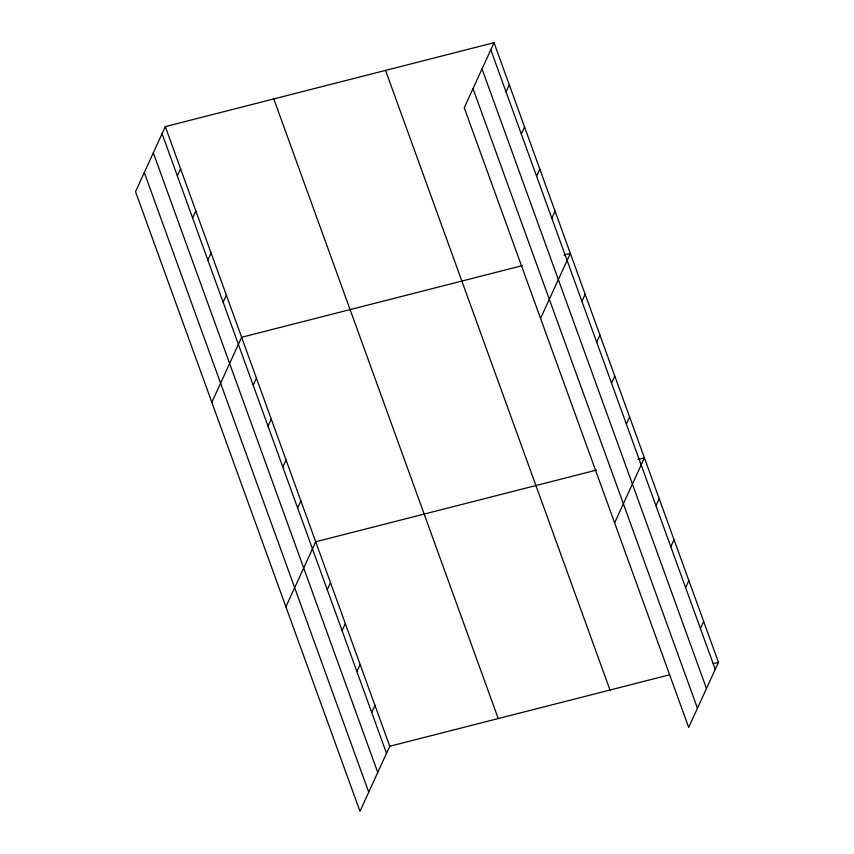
<?xml version="1.0" encoding="UTF-8"?>
<svg xmlns="http://www.w3.org/2000/svg" width="854" height="854" viewBox="0 0 854 854"><rect width="100%" height="100%" fill="white"/><g stroke="black" fill="none" stroke-linecap="round" stroke-linejoin="round"><path stroke-width="1.28" d="M165.313 126.616L135.53 191.67L359.972 811.3L389.755 746.247L165.313 126.616L494.028 42.7L718.47 662.33L688.687 727.384L464.245 107.753L494.028 42.7M177.333 175.817L180.578 168.75M192.598 217.962L195.833 210.885M207.864 260.096L211.098 253.019M223.118 302.231L226.363 295.153M211.835 402.341L241.618 337.287L522.563 265.573M253.2 385.261L256.435 378.183M268.007 426.157L271.252 419.079M282.823 467.053L286.058 459.975M297.64 507.949L300.875 500.871M506.059 91.912L509.294 84.834M285.909 606.82L315.692 541.767L596.626 470.052M521.314 134.046L524.559 126.968M327.263 589.74L330.498 582.663M536.579 176.18L539.813 169.103M342.07 630.636L345.315 623.559M551.844 218.314L555.079 211.237M356.887 671.532L360.121 664.455M540.561 318.425L570.344 253.371L563.886 255.026M371.703 712.428L374.938 705.351M581.916 301.345L585.15 294.267M596.732 342.24L599.967 335.163M611.539 383.136L614.784 376.059M626.356 424.032L629.59 416.955M614.624 522.904L644.407 457.851L637.949 459.505M655.979 505.824L659.213 498.747M670.796 546.72L674.03 539.643M685.602 587.616L688.847 580.539M700.419 628.512L703.653 621.434M389.755 746.247L669.397 674.863M713.303 663.654L718.47 662.33M490.794 49.778L715.236 669.408M482.03 68.907L706.471 688.537M473.009 88.613L697.451 708.254M385.549 70.391L609.991 690.021M273.792 98.925L498.224 718.556M162.079 133.683L386.51 753.324M153.314 152.823L377.756 772.454M144.294 172.529L368.725 792.17"/></g></svg>
